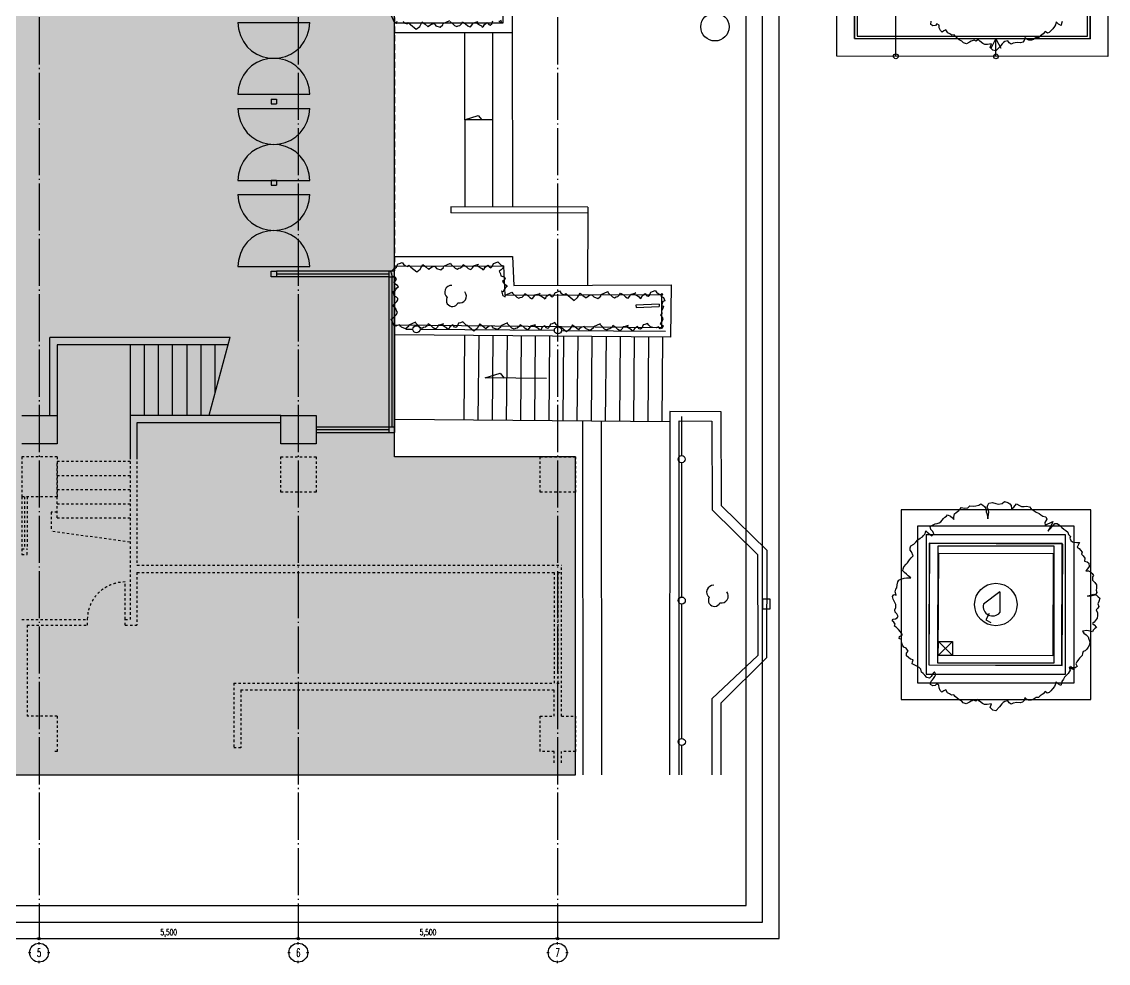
# Model space of a CAD drawing. Header units: millimetres. Extents: x -67913 to 128525, y -54442 to 63422.
# Drawn here: x 98766 to 121818, y -23725 to -3749 of the extents above; entities that cross this region are included whole.
import ezdxf
from ezdxf.enums import TextEntityAlignment as Align

# ---------------------------------------------------------------- set-up
doc = ezdxf.new("R2010")
doc.units = ezdxf.units.MM
doc.header["$LTSCALE"] = 500
doc.header["$PDMODE"] = 35
for name, pattern in [('AXIS', [2.35, 2, -0.15, 0.05, -0.15]), ('DD3', [0.2, 0.1, -0.1]), ('HIDDEN', [0.375, 0.25, -0.125])]:
    doc.linetypes.add(name, pattern=pattern)
doc.layers.get('0').update_dxf_attribs({"plot": 0})
for name, color, linetype in [('020KijnSn', 1, 'AXIS'), ('030KijnSp', 8, 'Continuous'), ('040KijunF', 7, 'Continuous'), ('090Gaikou', 5, 'Continuous'), ('143Solid8', 253, 'Continuous'), ('220Kabe9', 7, 'Continuous'), ('230Kaik9', 7, 'Continuous'), ('330KattA9', 6, 'Continuous')]:
    doc.layers.add(name, color=color, linetype=linetype)
doc.layers.add('HOJO', color=211, linetype='Continuous', plot=False)
doc.styles.add('Dim', font='simplex.shx', dxfattribs={"width": 0.6, "bigfont": 'extfont2.shx'})
doc.styles.get("Standard").update_dxf_attribs({"font": 'simplex.shx', "width": 0.7, "bigfont": 'extfont2.shx'})
doc.dimstyles.new('PRO1-50', dxfattribs={"dimscale": 50, "dimtxt": 2.5, "dimasz": 1, "dimexe": 0.5, "dimexo": 0.5, "dimgap": 0.8, "dimtad": 1, "dimdec": 3, "dimdsep": 46, "dimlunit": 6, "dimtxsty": 'Dim', "dimblk": 'ORIGIN', "dimcen": 0, "dimadec": 3, "dimazin": 2, "dimtfac": 1, "dimtdec": 3, "dimtix": 1, "dimtmove": 2, "dimatfit": 3, "dimldrblk": 'ORIGIN', "dimfxl": 0, "dimarcsym": 0})

# ---------------------------------------------------------------- blocks, each defined once
blk = doc.blocks.new('通り芯記号')
at = {"layer": '040KijunF'}
for p, q in [((-4.5, 0), (-3.5, 0)), ((0, 3.5), (0, 4.5)), ((3.5, 0), (4.5, 0)), ((0, -4.5), (0, -3.5))]:
    blk.add_line(p, q, dxfattribs=at)
blk.add_circle((0, 0), 4, dxfattribs=at)
at = {"layer": '040KijunF', "width": 0.6}
blk.add_attdef('通り芯符号', text='', height=3.5, dxfattribs=at).set_placement((0, 0), align=Align.MIDDLE)
blk = doc.blocks.new('_Origin')
at = {"color": 0, "linetype": 'ByBlock', "lineweight": -2}
blk.add_line((0, 0), (-1, 0), dxfattribs=at)
blk.add_circle((0, 0), 0.5, dxfattribs=at)
blk = doc.blocks.new('*D741')
at = {"layer": '030KijnSp', "color": 0, "lineweight": -2, "transparency": 16777216}
blk.add_line((93685, -23200), (99085, -23200), dxfattribs=at)
at = {"layer": 'Defpoints', "color": 0, "transparency": 16777216}
for p in [(93635, -23200), (99135, -23200), (99135, -23200)]:
    blk.add_point(p, dxfattribs=at)
at = {"layer": '030KijnSp', "color": 0, "lineweight": -2, "transparency": 16777216, "xscale": 50, "yscale": 50, "zscale": 50, "rotation": 180}
blk.add_blockref('_Origin', (93635, -23200), dxfattribs=at)
at = {"layer": '030KijnSp', "color": 0, "lineweight": -2, "transparency": 16777216, "xscale": 50, "yscale": 50, "zscale": 50}
blk.add_blockref('_Origin', (99135, -23200), dxfattribs=at)
at = {"layer": '030KijnSp', "color": 0, "transparency": 16777216, "insert": (96385, -23086), "char_height": 125, "attachment_point": 5, "style": 'Dim'}
blk.add_mtext('5,500', dxfattribs=at)
blk = doc.blocks.new('*D742')
at = {"layer": '030KijnSp', "color": 0, "lineweight": -2, "transparency": 16777216}
blk.add_line((99185, -23200), (104585, -23200), dxfattribs=at)
at = {"layer": 'Defpoints', "color": 0, "transparency": 16777216}
for p in [(99135, -23200), (104635, -23200), (104635, -23200)]:
    blk.add_point(p, dxfattribs=at)
at = {"layer": '030KijnSp', "color": 0, "lineweight": -2, "transparency": 16777216, "xscale": 50, "yscale": 50, "zscale": 50, "rotation": 180}
blk.add_blockref('_Origin', (99135, -23200), dxfattribs=at)
at = {"layer": '030KijnSp', "color": 0, "lineweight": -2, "transparency": 16777216, "xscale": 50, "yscale": 50, "zscale": 50}
blk.add_blockref('_Origin', (104635, -23200), dxfattribs=at)
at = {"layer": '030KijnSp', "color": 0, "transparency": 16777216, "insert": (101885, -23086), "char_height": 125, "attachment_point": 5, "style": 'Dim'}
blk.add_mtext('5,500', dxfattribs=at)
blk = doc.blocks.new('*D743')
at = {"layer": '030KijnSp', "color": 0, "lineweight": -2, "transparency": 16777216}
blk.add_line((104685, -23200), (110085, -23200), dxfattribs=at)
at = {"layer": 'Defpoints', "color": 0, "transparency": 16777216}
for p in [(104635, -23200), (110135, -23200), (110135, -23200)]:
    blk.add_point(p, dxfattribs=at)
at = {"layer": '030KijnSp', "color": 0, "lineweight": -2, "transparency": 16777216, "xscale": 50, "yscale": 50, "zscale": 50, "rotation": 180}
blk.add_blockref('_Origin', (104635, -23200), dxfattribs=at)
at = {"layer": '030KijnSp', "color": 0, "lineweight": -2, "transparency": 16777216, "xscale": 50, "yscale": 50, "zscale": 50}
blk.add_blockref('_Origin', (110135, -23200), dxfattribs=at)
at = {"layer": '030KijnSp', "color": 0, "transparency": 16777216, "insert": (107385, -23086), "char_height": 125, "attachment_point": 5, "style": 'Dim'}
blk.add_mtext('5,500', dxfattribs=at)

msp = doc.modelspace()

# ---------------------------------------------------------------- hatches: boundary and pattern name
at = {"layer": '143Solid8'}
msp.add_hatch(color=254, dxfattribs=at).paths.add_polyline_path([(82259.6088, 275), (82259.6088, -5069.8575), (82174.3863, -5197.6915), (82175.7285, -5198.5175), (81434.2303, -6310.758), (81408.8337, -6355.2134), (81472.3415, -6450.4784), (82178.7577, -7510.1023), (82259.6088, -7631.3793), (82259.6088, -11436.0199), (82488.4472, -11436.0199), (82488.4472, -12102.8779), (76759.8739, -12102.8779), (76759.8739, -19728.7338), (110515.681, -19728.7338), (110515.5658, -12979.3439), (106673.2587, -12979.3439), (106673.2587, -143.9096), (105009.6088, -143.9096), (105009.6088, 97.433), (99509.6088, 95.636), (99509.6088, 575), (104259.6088, 575), (104259.6088, 275), (105009.6088, 275), (105009.6088, 1025), (104259.6088, 1025), (104259.6088, 725), (99509.6088, 725), (99509.6088, 1025), (99234.6088, 1025), (99234.6088, 2600), (111017.4359, 2600), (111017.4359, 5550), (110384.6088, 5550), (110384.6088, 5750), (110584.6088, 5750), (110584.6088, 6550), (110384.6088, 6550), (110384.6088, 6750), (111017.4359, 6750), (111017.4359, 11050), (110384.6088, 11050), (110384.6088, 11250), (110584.6088, 11250), (110584.6088, 12050), (110384.6088, 12050), (110384.6088, 12250), (111017.4359, 12250), (111017.4359, 12890.9266), (110284.6088, 12891.0919), (110284.6088, 12990), (110134.6088, 12990), (110134.6088, 12250), (109884.6088, 12250), (109884.6088, 12050), (109684.6088, 12050), (109684.6088, 11250), (109884.6088, 11250), (109884.6088, 11050), (110134.6088, 11050), (110134.6088, 10325), (109884.6088, 10325), (109884.6088, 10225), (110134.6088, 10225), (110134.6088, 7575), (109884.6088, 7575), (109884.6088, 7475), (110134.6088, 7475), (110134.6088, 6750), (109884.6088, 6750), (109884.6088, 6550), (109684.6088, 6550), (109684.6088, 5750), (109884.6088, 5750), (109884.6088, 5550), (110134.6088, 5550), (110134.6088, 3535), (109384.6088, 3535), (109384.6088, 3685), (109284.6088, 3685), (109284.6088, 3535), (106234.6088, 3535), (106234.6088, 3685), (106134.6088, 3685), (106134.6088, 3535), (105334.6088, 3535), (105334.6088, 3685), (105234.6088, 3685), (105234.6088, 3535), (104034.6088, 3535), (104034.6088, 3685), (103934.6088, 3685), (103934.6088, 3535), (103134.6088, 3535), (103134.6088, 3685), (103034.6088, 3685), (103034.6088, 3535), (100134.6088, 3535), (100134.6088, 3685), (100034.6088, 3685), (100034.6088, 3535), (98154.6088, 3535), (98154.6088, 3520), (98139.6088, 3520), (98139.6088, 3400), (98139.6088, 3385), (94759.6088, 3385), (94759.6088, 3535), (86064.6088, 3535), (86064.6088, 1025), (84414.6088, 1025), (84414.6088, 425), (83009.6088, 425), (83009.6088, 1025), (82259.6088, 1025), (82259.6088, 425), (77509.6088, 425), (77509.6088, 1025), (77189.6088, 1025), (77189.6088, 5775), (77659.6088, 5775), (77659.6088, 6525), (77189.6088, 6525), (77189.6088, 11275), (77659.6088, 11275), (77659.6088, 12025), (77189.6088, 12025), (77189.6088, 16775), (77659.6088, 16775), (77659.6088, 17525), (77189.6088, 17525), (77189.6088, 22275), (77659.6088, 22275), (77659.6088, 23025), (77189.6088, 23025), (77189.6088, 27775), (77509.6088, 27775), (77509.6088, 28400), (82259.6088, 28400), (82259.6088, 27775), (83009.6088, 27775), (83009.6088, 28550), (76759.6088, 28550), (76759.6088, 27775), (77014.6088, 27775), (77014.6088, 23025), (76759.6088, 23025), (76759.6088, 22275), (77014.6088, 22275), (77014.6088, 17525), (76759.6088, 17525), (76759.6088, 16775), (77014.6088, 16775), (77014.6088, 12025), (76759.6088, 12025), (76759.6088, 11275), (77014.6088, 11275), (77014.6088, 6525), (76759.6088, 6525), (76759.6088, 5775), (77014.6088, 5774.7849), (77014.6088, 1025), (76759.6088, 1025), (76759.6088, 275)])

# ---------------------------------------------------------------- linework, layer by layer
at = {"layer": '020KijnSn'}
for p, q in [((99134.6088, 37470), (99134.6088, -23200)), ((104634.6088, 37470), (104634.6088, -23200)), ((110134.6088, 37470), (110134.6088, -23200))]:
    msp.add_line(p, q, dxfattribs=at)
at = {"layer": '090Gaikou'}
for p, q in [((108974.3446, -3190.1219), (108973.1337, -3781.2437)), ((109173.9375, -3389.0635), (109172.7245, -3981.1839)), ((108973.1337, -3781.2437), (106672.8697, -3781.9312)), ((109172.7245, -3981.1839), (106672.9294, -3981.9313)), ((108163.1671, -3981.4857), (108164.2711, -7674.2925)), ((108756.1778, -3981.3087), (108757.2822, -7675.6041)), ((109172.7245, -3981.1839), (109175.8973, -7676.53)), ((108157.5261, -5829.73), (108452.1112, -5735.5074)), ((108452.1112, -5735.5074), (108530.6125, -5829.4096)), ((108756.7302, -5829.2155), (108157.5261, -5829.73)), ((107866.7924, -7673.6345), (107866.5047, -7803.6341)), ((110774.4193, -7810.0656), (107866.5047, -7803.6341)), ((110774.707, -7680.066), (107866.7924, -7673.6345)), ((110774.4193, -7810.0656), (110771.0316, -9341.7923)), ((110774.707, -7680.066), (110774.4193, -7810.0656)), ((106680.7536, -8731.1395), (109176.8005, -8728.5447)), ((109176.8005, -8728.5447), (109206.22, -9348.641)), ((106681.3622, -8936.0765), (108986.0916, -8929.1211)), ((108986.0916, -8929.1211), (109015.5233, -9549.4777)), ((109206.22, -9348.641), (112542.2134, -9334.0401)), ((112542.2134, -9334.0401), (112532.2271, -10441.7391)), ((109015.5233, -9549.4777), (112341.3158, -9534.9214)), ((112341.3158, -9534.9214), (112338.1734, -10239.9815)), ((112291.4475, -9741.3935), (111798.4389, -9761.5557)), ((111798.4389, -9761.5557), (111800.4822, -9811.5141)), ((111800.4822, -9811.5141), (112293.4908, -9791.3519)), ((112291.4475, -9741.3935), (112293.4908, -9791.3519)), ((112338.1734, -10239.9815), (106685.2838, -10189.0193)), ((106916.394, -10271.7075), (107066.3898, -10272.8355)), ((107216.3857, -10273.9635), (110066.3049, -10295.3973)), ((110216.3008, -10296.5253), (112424.1217, -10313.1298)), ((112532.2271, -10441.7391), (106683.4808, -10389.0113)), ((108162.4049, -10402.3441), (108146.2178, -12197.8392)), ((108462.3927, -10405.0484), (108446.2056, -12200.5436)), ((108762.3803, -10407.7531), (108746.1937, -12203.2481)), ((109062.3681, -10410.4574), (109046.1815, -12205.9525)), ((109362.3559, -10413.1618), (109346.1691, -12208.6571)), ((109662.344, -10415.8663), (109646.1569, -12211.3615)), ((109962.3316, -10418.5709), (109946.1447, -12214.0658)), ((110262.3194, -10421.2753), (110246.1328, -12216.7703)), ((110562.3072, -10423.9797), (110546.1204, -12219.475)), ((110862.295, -10426.6841), (110846.1082, -12222.1793)), ((111162.2829, -10429.3888), (111146.096, -12224.8837)), ((111462.2707, -10432.0932), (111446.0838, -12227.5881)), ((111762.2585, -10434.7976), (111746.0715, -12230.2927)), ((112062.2463, -10437.5019), (112046.0595, -12232.9972)), ((112362.234, -10440.2066), (112346.0473, -12235.7016)), ((108598.9299, -11304.0999), (108919.6605, -11205.308)), ((108919.6605, -11205.308), (109000.4698, -11307.7199)), ((109896.5724, -11315.7985), (108598.9299, -11304.0999)), ((112516.0404, -12237.2341), (106686.4378, -12184.6787)), ((112516.2147, -12017.8193), (112510.0917, -19728.7351)), ((113603.6521, -12021.9725), (112516.2147, -12017.8193)), ((112767.9997, -12954.2652), (112767.7026, -12124.053)), ((113613.4379, -14018.4787), (113603.6521, -12021.9725)), ((110674.8872, -19728.7351), (110669.6061, -12231.35)), ((111074.8872, -19728.7351), (111069.6059, -12231.0683)), ((112710.8845, -19728.7351), (112717.8329, -12218.5908)), ((112717.8329, -12218.5908), (113404.6264, -12221.2139)), ((113404.6264, -12221.2139), (113413.8488, -14102.8601)), ((112769.0735, -15954.2651), (112768.0534, -13104.2651)), ((114579.388, -14965.9205), (113613.4379, -14018.4787)), ((113413.8488, -14102.8601), (114379.6493, -15050.155)), ((117421.8989, -14101.3506), (117421.0117, -18125.3208)), ((121445.869, -14102.2378), (117421.8989, -14101.3506)), ((121444.9819, -18126.2079), (121445.869, -14102.2378)), ((117771.8217, -14451.4278), (117771.0889, -17775.3979)), ((121095.7919, -14452.1606), (117771.8217, -14451.4278)), ((121095.059, -17776.1308), (121095.7919, -14452.1606)), ((117953.7667, -14633.453), (117953.1141, -17593.4529)), ((120913.7666, -14634.1056), (117953.7667, -14633.453)), ((120913.114, -17594.1055), (120913.7666, -14634.1056)), ((114573.5323, -17237.3453), (114579.388, -14965.9205)), ((118198.7127, -14878.507), (118198.1681, -17348.507)), ((120668.7126, -14879.0516), (118198.7127, -14878.507)), ((120668.1681, -17349.0515), (120668.7126, -14879.0516)), ((114379.6493, -15050.155), (114386.3342, -17196.147)), ((119519.446, -15847.529), (119170.7457, -16109.3173)), ((119519.446, -15847.529), (119519.6564, -16283.5622)), ((112770.1473, -18954.265), (112769.1272, -16104.265)), ((114486.2854, -16210.3651), (114486.8525, -15990.3658)), ((114486.8525, -15990.3658), (114636.852, -15990.7525)), ((114636.852, -15990.7525), (114636.2849, -16210.7519)), ((114636.2849, -16210.7519), (114486.2854, -16210.3651)), ((119292.9276, -16301.113), (119223.2296, -16440.6772)), ((119223.2296, -16440.6772), (119327.9028, -16492.9507)), ((114386.3342, -17196.147), (113406.4474, -18113.2522)), ((113606.4389, -18200.0059), (114573.5323, -17237.3453)), ((118198.1681, -17348.507), (120668.1681, -17349.0515)), ((117953.1141, -17593.4529), (120913.114, -17594.1055)), ((117771.0889, -17775.3979), (121095.059, -17776.1308)), ((113406.4474, -18113.2522), (113406.2905, -19728.7351)), ((113605.225, -19728.7351), (113606.4389, -18200.0059)), ((117421.0117, -18125.3208), (121444.9819, -18126.2079)), ((112770.4246, -19728.7351), (112770.201, -19104.2648))]:
    msp.add_line(p, q, dxfattribs=at)
for points in [[(116059.7171, -4482.6984), (116059.7171, -4482.6984), (116059.9651, -3357.6984), (116434.9651, -3357.7811), (116434.7998, -4107.7811), (121434.7997, -4108.8834), (121442.9558, 32886.1157), (116818.0386, 33262.1353), (116817.956, 32887.1353), (116818.0386, 33262.1353), (121818.0385, 33261.033), (121809.717, -4483.9661), (116059.7171, -4482.6984), (116059.7171, -4482.6984)], [(117533.326, -15255.9676), (117559.3858, -15226.553), (117597.624, -15168.5783), (117636.676, -15124.499), (117675.7604, -15080.3832), (117643.0032, -14998.8597), (117612.7573, -14958.9757), (117616.7401, -14910.0454), (117628.1046, -14867.5898), (117695.7406, -14835.6817), (117734.8249, -14791.5659), (117780.4054, -14740.1177), (117826.8164, -14702.5364), (117874.088, -14678.805), (117900.1478, -14649.3904), (117932.7145, -14612.6313), (117949.7458, -14548.9777), (117979.1495, -14575.0278), (118037.9628, -14627.1335), (118074.7086, -14659.6883), (118113.7822, -14615.5847), (118096.5571, -14560.9963), (118052.4388, -14521.9097), (118041.7373, -14459.9481), (118102.0442, -14421.5034), (118142.7908, -14405.1223), (118190.8688, -14395.2581), (118231.647, -14378.9049), (118265.0442, -14356.0126), (118291.1148, -14326.5859), (118323.6708, -14289.8389), (118349.7198, -14260.4365), (118383.1291, -14237.5331), (118409.1674, -14208.1429), (118473.6327, -14239.0157), (118510.3992, -14271.5888), (118540.6536, -14311.4804), (118544.6125, -14262.5723), (118554.3247, -14192.4125), (118594.2227, -14162.1702), (118647.1621, -14117.22), (118673.2112, -14087.8176), (118699.2818, -14058.3909), (118769.4333, -14068.061), (118838.7473, -14063.9015), (118877.8316, -14019.7857), (118961.8392, -14028.6006), (119009.9462, -14018.7404), (119071.8925, -14008.0536), (119111.817, -13977.7913), (119155.0554, -14003.0325), (119191.8193, -14035.6035), (119222.087, -14075.485), (119226.2662, -14144.8208), (119250.8504, -14205.9291), (119263.2262, -14295.6143), (119278.5821, -14204.2359), (119282.5446, -14155.331), (119271.8575, -14093.3605), (119248.1145, -14046.1069), (119259.4718, -14003.6449), (119284.6964, -13960.381), (119360.5206, -13948.8366), (119431.5003, -13972.3932), (119487.7955, -13982.8966), (119563.6487, -13971.3561), (119616.5678, -13926.4313), (119687.5509, -13949.9474), (119730.8433, -13975.1496), (119761.0679, -14015.0798), (119765.2782, -14084.378), (119811.7133, -14046.7964), (119844.2692, -14010.0494), (119870.3399, -13980.6227), (119934.7969, -14011.5098), (119978.0436, -14036.7366), (120033.5034, -14033.3689), (120081.6128, -14023.5108), (120145.2611, -14040.5287), (120182.8627, -14086.9511), (120226.1226, -14112.1679), (120291.4475, -14156.9115), (120348.5793, -14181.2871), (120385.3336, -14213.8495), (120428.5935, -14239.0663), (120492.231, -14256.0963), (120515.9546, -14303.3546), (120473.3704, -14374.5665), (120476.7117, -14430.0291), (120523.9843, -14406.2769), (120596.8137, -14374.9916), (120640.4881, -14352.1732), (120619.7178, -14408.3928), (120601.0181, -14444.3064), (120575.7936, -14487.5921), (120557.0927, -14523.5046), (120538.3931, -14559.4182), (120570.9598, -14522.6591), (120597.0089, -14493.2567), (120623.0687, -14463.8421), (120655.6246, -14427.0952), (120681.6737, -14397.6927), (120737.1132, -14394.3505), (120781.2314, -14433.437), (120832.6698, -14479.0088), (120876.7881, -14518.0953), (120920.0587, -14543.3), (120956.8179, -14575.8667), (120974.0322, -14630.4673), (121018.1382, -14669.5431), (120999.4471, -14705.4642), (121023.1732, -14752.7246), (121059.9237, -14785.2838), (121151.2906, -14800.6403), (121206.7372, -14797.2827), (121182.3697, -14854.4151), (121157.18, -14897.6665), (121200.4351, -14922.879), (121230.6763, -14962.7805), (121260.9082, -15002.7172), (121249.5653, -15045.1484), (121286.3122, -15077.7044), (121317.3937, -15131.4813), (121314.2355, -15194.2949), (121370.5368, -15204.8037), (121407.285, -15237.3607), (121411.481, -15306.6898), (121379.7448, -15357.3157), (121340.6928, -15401.395), (121396.1394, -15398.0373), (121439.4018, -15423.2563), (121476.1609, -15455.823), (121506.4167, -15495.7375), (121480.3677, -15525.1399), (121484.5384, -15594.4682), (121529.4941, -15647.3842), (121567.0849, -15693.8188), (121571.2677, -15763.1579), (121559.9187, -15805.5838), (121577.1462, -15860.1744), (121538.9236, -15918.1412), (121442.7087, -15937.8825), (121379.885, -15934.7479), (121509.5103, -15892.0825), (121559.2616, -15909.9845), (121603.3677, -15949.0602), (121640.128, -15981.628), (121616.5908, -16052.6054), (121598.7505, -16102.368), (121615.9697, -16156.9729), (121597.2594, -16192.9205), (121564.725, -16229.6431), (121589.2649, -16290.799), (121592.611, -16346.244), (121582.1105, -16402.5309), (121517.8173, -16489.9246), (121484.4211, -16512.7961), (121521.1803, -16545.3628), (121566.1372, -16598.28), (121532.7111, -16621.1901), (121500.1444, -16657.9493), (121481.4616, -16693.8561), (121431.6805, -16676.0146), (121361.523, -16666.3391), (121271.8149, -16678.7359), (121302.0669, -16718.6252), (121346.1803, -16757.7074), (121390.2791, -16796.7767), (121407.509, -16851.3695), (121424.7247, -16905.993), (121421.5665, -16968.8066), (121389.8328, -17019.4346), (121364.6167, -17062.706), (121324.7101, -17092.9407), (121283.9767, -17109.3118), (121272.612, -17151.7455), (121261.2605, -17194.1693), (121235.2114, -17223.5717), (121209.1731, -17252.9619), (121183.1133, -17282.3765), (121151.382, -17333.0067), (121132.6931, -17368.9082), (121157.2618, -17430.0461), (121117.3409, -17460.2898), (121054.5136, -17457.1519), (121017.763, -17424.5928), (121054.5136, -17457.1519), (121098.6245, -17496.232), (121034.9822, -17479.1977), (120990.887, -17440.1316), (121008.9654, -17508.5636), (120990.2611, -17544.4948), (120964.212, -17573.8972), (120925.1276, -17618.013), (120892.5501, -17654.7843), (120867.3615, -17698.0148), (120835.6109, -17748.6497), (120824.2728, -17791.0852), (120812.931, -17833.5176), (120762.3156, -17801.7842), (120710.865, -17756.2016), (120693.8264, -17819.8488), (120675.1351, -17855.7481), (120636.0507, -17899.8639), (120596.9879, -17943.9554), (120564.4104, -17980.7266), (120523.6638, -17997.1077), (120479.5504, -17958.0255), (120433.9592, -18009.4859), (120373.6916, -18047.9155), (120341.1411, -18084.6564), (120285.6787, -18088.0196), (120225.3915, -18126.447), (120184.6194, -18142.8251), (120129.179, -18146.1905), (120085.9255, -18120.9664), (120049.1567, -18088.391), (120032.1439, -18152.0286), (119999.5686, -18188.7974), (119951.4544, -18198.6708), (119881.3055, -18189.0051), (119798.9765, -18207.8721), (119758.224, -18224.2502), (119714.9457, -18199.054), (119684.7191, -18159.1286), (119622.7487, -18169.8548), (119589.3455, -18192.744), (119563.2867, -18222.1574), (119511.1854, -18280.9659), (119433.0414, -18369.1695), (119369.3945, -18352.1355), (119310.5884, -18300.0363), (119340.644, -18221.6964), (119250.952, -18234.0726), (119195.4933, -18237.4218), (119152.2139, -18212.2246), (119086.9111, -18167.4658), (119056.6548, -18127.564), (119010.2287, -18165.1429), (118966.9567, -18139.9348), (118905.8388, -18164.5127), (118872.4408, -18187.3913), (118804.7707, -18219.3256), (118741.1396, -18202.3056), (118710.9094, -18162.3769), (118653.7791, -18137.9897), (118609.6731, -18098.914), (118572.9261, -18066.358), (118542.6684, -18026.4701), (118494.5643, -18036.3198), (118451.3205, -18011.1044), (118408.0412, -17985.8899), (118369.6064, -17925.6135), (118328.8614, -17941.983), (118288.9453, -17972.2309), (118252.1862, -17939.6642), (118227.6026, -17878.5479), (118224.2676, -17823.0757), (118181.019, -17797.8559), (118148.4436, -17834.6248), (118092.9864, -17837.9773), (118049.7082, -17812.7639), (118059.3902, -17742.5991), (118085.4489, -17713.1857), (118111.4829, -17683.8003), (118136.7062, -17640.5331), (118161.9062, -17597.2627), (118130.8208, -17543.4975), (118104.7858, -17572.8841), (118078.7281, -17602.2962), (118060.0323, -17638.2177), (118027.4732, -17674.9683), (117971.1829, -17664.4519), (117926.2193, -17611.5374), (117889.4662, -17578.9761), (117852.7096, -17546.4116), (117842.0166, -17484.4207), (117805.2611, -17451.8572), (117754.6571, -17420.1208), (117697.5068, -17395.7636), (117654.2359, -17370.5739), (117665.5948, -17328.1198), (117676.9498, -17285.6971), (117620.6632, -17275.1839), (117539.7968, -17203.5404), (117536.4482, -17148.0909), (117575.5239, -17103.9848), (117529.7286, -17037.1852), (117479.9648, -17019.3243), (117449.7221, -16979.3998), (117431.6552, -16910.928), (117428.2966, -16855.4849), (117378.5241, -16837.6141), (117389.8716, -16795.1998), (117450.1676, -16756.7477), (117411.7331, -16696.4563), (117366.794, -16643.5289), (117322.683, -16604.4489), (117285.93, -16571.8875), (117297.2985, -16529.4593), (117267.0301, -16489.5468), (117230.277, -16456.9854), (117256.3272, -16427.5818), (117304.429, -16417.7127), (117337.8408, -16394.8137), (117363.8909, -16365.4101), (117332.8091, -16311.6481), (117296.0452, -16279.0771), (117292.6879, -16223.6178), (117310.558, -16173.8534), (117313.7004, -16111.0259), (117282.6285, -16057.2552), (117251.5677, -16003.4793), (117240.8575, -15941.5079), (117266.0671, -15898.2611), (117315.8213, -15916.1157), (117297.7739, -15847.6438), (117308.3132, -15791.3522), (117334.3719, -15761.9388), (117337.498, -15699.1272), (117354.5243, -15635.5038), (117373.2288, -15599.5749), (117420.4966, -15575.8381), (117488.9808, -15557.7864), (117537.0828, -15547.9196), (117627.5979, -15549.4014), (117576.151, -15503.822), (117539.3858, -15471.2499), (117495.2919, -15432.185), (117458.5206, -15399.6075), (117469.8511, -15357.2173), (117481.2171, -15314.7846)], [(118010.9885, -17395.7484), (120836.0854, -17401.1641), (120841.0331, -14820.2048), (118015.9362, -14814.7891)], [(120852.4102, -14833.6738), (118021.9769, -14821.5917), (118010.9885, -17395.7484), (120841.422, -17407.8307)], [(120651.5584, -15032.8185), (120642.302, -17201.239), (118211.8424, -17196.1672), (118221.1216, -15022.4435)]]:
    msp.add_lwpolyline(points, close=True, dxfattribs=at)
for points in [[(121442.9558, 32886.1157), (121434.7997, -4108.8834), (116434.7998, -4107.7811), (116434.9651, -3357.7811)], [(116489.9651, -3357.7932), (116489.8119, -4052.7932), (121379.8118, -4053.8713), (121387.9437, 32831.1278), (116817.9438, 32832.1353)], [(117311.0045, -4482.9744), (117311.3352, -2982.9745)], [(106602.5531, -3619.1374), (106665.51, -3759.1371), (106698.7077, -3764.9588), (106714.8931, -3786.241), (106732.8952, -3740.2388)], [(106855.859, -3743.6481), (106892.2005, -3777.7744), (106941.3127, -3792.0385), (106961.5622, -3764.0542), (107011.8802, -3805.0509), (107137.5008, -3907.4005), (107209.4274, -3847.379), (107262.5057, -3751.9728), (107296.2212, -3779.0862), (107323.7971, -3801.2622), (107392.1947, -3856.2663), (107406.7465, -3837.6056), (107462.9325, -3799.5723), (107513.8037, -3787.4102), (107534.5008, -3811.4073), (107554.4849, -3834.5778), (107642.2953, -3865.5536), (107703.2897, -3817.9863), (107708.7078, -3784.7204), (107847.9325, -3720.0678)], [(107859.3136, -3744.5761), (107947.7824, -3829.7624), (107994.7363, -3851.8984), (108024.8454, -3833.0241), (108060.7758, -3825.3757), (108098.7903, -3791.8489), (108120.494, -3753.725), (108183.7497, -3790.817), (108227.3639, -3834.8003), (108260.5629, -3853.1108), (108284.7425, -3858.2367), (108313.907, -3824.0782), (108341.6464, -3778.5859), (108360.0822, -3772.9948), (108444.7423, -3747.32), (108413.2323, -3775.5886), (108480.0265, -3813.4351), (108517.1891, -3834.4919), (108537.2928, -3864.4953), (108565.3881, -3845.6701), (108582.5728, -3807.1536), (108612.6853, -3785.607), (108641.9857, -3764.6414), (108677.0305, -3811.0423), (108706.7009, -3820.5405), (108737.4246, -3796.0854), (108763.5036, -3729.4439)], [(108886.4674, -3732.8531), (108922.8089, -3766.9794), (108949.606, -3774.7624), (108932.8081, -3716.8497)], [(120838.698, -3745.8134), (120827.3599, -3788.2489), (120816.0182, -3830.6813), (120765.4028, -3798.9479), (120713.9522, -3753.3653), (120696.9136, -3817.0125), (120678.2222, -3852.9118), (120639.1379, -3897.0276), (120600.075, -3941.119), (120567.4975, -3977.8903), (120526.7509, -3994.2714), (120482.6376, -3955.1892), (120437.0463, -4006.6495), (120376.7788, -4045.0792), (120344.2283, -4081.8201), (120288.7659, -4085.1833), (120228.4787, -4123.6107), (120187.7065, -4139.9888), (120132.2661, -4143.3542), (120089.0127, -4118.1301), (120052.2438, -4085.5547), (120035.2311, -4149.1923), (120002.6558, -4185.9611), (119954.5415, -4195.8345), (119884.3926, -4186.1688), (119802.0637, -4205.0358), (119761.3111, -4221.4139), (119718.0329, -4196.2177), (119687.8063, -4156.2923), (119625.8358, -4167.0185), (119592.4326, -4189.9077), (119566.3739, -4219.3211), (119514.2725, -4278.1296), (119436.1286, -4366.3332), (119372.4817, -4349.2992), (119313.6756, -4297.2), (119343.7312, -4218.8601), (119254.0391, -4231.2363), (119198.5805, -4234.5855), (119155.3011, -4209.3883), (119089.9982, -4164.6295), (119059.742, -4124.7277), (119013.3159, -4162.3066), (118970.0438, -4137.0985), (118908.926, -4161.6764), (118875.5279, -4184.555), (118807.8579, -4216.4893), (118744.2268, -4199.4693), (118713.9965, -4159.5406), (118656.8663, -4135.1534), (118612.7602, -4096.0777), (118576.0133, -4063.5217), (118545.7556, -4023.6338), (118497.6514, -4033.4835), (118454.4077, -4008.2681), (118411.1284, -3983.0536), (118372.6936, -3922.7772), (118331.9485, -3939.1467), (118292.0324, -3969.3946), (118255.2733, -3936.8279), (118230.6898, -3875.7116), (118227.3547, -3820.2394), (118184.1061, -3795.0196), (118151.5308, -3831.7885), (118096.0735, -3835.141), (118052.7954, -3809.9276), (118062.4774, -3739.7628)], [(119335.999, -4308.3988), (119436.0871, -4108.4429), (119535.9989, -4308.487)], [(119436.0045, -4483.4429), (119436.0871, -4108.4429)], [(112321.6877, -9535.0018), (112350.9842, -9518.2445), (112361.2902, -9546.3003), (112327.8829, -9573.2901), (112384.6596, -9600.1842), (112384.6596, -9600.1842), (112407.9179, -9672.2406), (112364.7026, -9686.1896), (112339.0458, -9772.1834), (112382.8434, -9785.2507), (112363.5873, -9849.7912), (112338.532, -9887.4513), (112350.0574, -9937.0154), (112316.6731, -9972.888), (112350.7851, -10007.1006), (112365.1966, -10057.3291), (112349.6859, -10108.5468), (112312.2574, -10151.3781), (112373.1893, -10201.5672), (112350.9038, -10249.5267), (112313.7395, -10262.7246), (112274.0246, -10223.3839), (112225.7309, -10246.4165), (112157.9705, -10238.3677), (112109.1283, -10223.205), (112073.419, -10188.4177), (112043.7581, -10151.1246), (111989.3296, -10173.7372), (111950.5384, -10182.7531), (111923.2412, -10248.905), (111892.074, -10272.7923), (111862.5828, -10262.7513), (111828.3952, -10215.7154), (111798.7151, -10236.1399), (111768.2124, -10257.1304), (111750.324, -10295.3252), (111721.888, -10313.6318), (111702.3381, -10283.2646), (111665.5681, -10261.5296), (111599.4794, -10222.4641), (111631.5027, -10194.7783), (111546.3859, -10218.8956), (111527.8506, -10224.1475), (111499.2813, -10269.1233), (111469.495, -10302.7409), (111445.4135, -10297.1723), (111412.5561, -10278.2559), (111369.7561, -10233.4798), (111307.1915, -10195.2336), (111284.7921, -10232.9529), (111246.1689, -10265.7766), (111210.1042, -10272.7646), (111179.6539, -10291.0833), (111133.114, -10268.0896), (111046.2229, -10181.2945), (111035.2934, -10156.5816), (110894.906, -10218.6691), (110888.8786, -10251.83), (110827.0217, -10298.2703), (110739.7944, -10265.6888), (110720.2387, -10242.1555), (110699.9853, -10217.7828), (110648.8996, -10229.0095), (110592.0253, -10266.0056), (110577.1336, -10284.3962), (110509.7566, -10228.1466), (110482.5922, -10205.4684), (110449.3798, -10177.7411), (110394.5601, -10272.1574), (110321.5445, -10330.8492), (110190.9011, -10220.3583), (110142.9738, -10205.4796), (110107.2644, -10170.6923), (110077.6036, -10133.3992), (110023.1751, -10156.0118), (109984.3839, -10165.0277), (109957.0867, -10231.1796), (109925.9195, -10255.0669), (109896.4283, -10245.026), (109862.2407, -10197.99), (109832.5606, -10218.4145), (109802.0578, -10239.405), (109784.1695, -10277.5998), (109755.7335, -10295.9064), (109736.1836, -10265.5392), (109699.4136, -10243.8042), (109633.3249, -10204.7387), (109665.3482, -10177.0529), (109580.2314, -10201.1702), (109561.6961, -10206.4221), (109533.1268, -10251.3979), (109503.3405, -10285.0155), (109479.259, -10279.4469), (109446.4016, -10260.5305), (109403.6016, -10215.7544), (109341.037, -10177.5082), (109318.6376, -10215.2275), (109280.0144, -10248.0512), (109243.9497, -10255.0392), (109213.4994, -10273.3579), (109166.9595, -10250.3642), (109080.0684, -10163.5691), (109069.1389, -10138.8562), (108928.7515, -10200.9437), (108922.7241, -10234.1046), (108860.8672, -10280.545), (108773.6399, -10247.9634), (108754.0842, -10224.4302), (108733.8308, -10200.0574), (108682.7451, -10211.2841), (108625.8708, -10248.2802), (108610.9791, -10266.6708), (108543.6021, -10210.4212), (108516.4377, -10187.743), (108483.2253, -10160.0157), (108428.4056, -10254.432), (108355.39, -10313.1238), (108215.9259, -10195.1729), (108192.4838, -10187.8954), (108156.7745, -10153.1081), (108127.1136, -10115.815), (108072.6851, -10138.4276), (108033.8939, -10147.4436), (108006.5968, -10213.5954), (107975.4296, -10237.4828), (107945.9384, -10227.4418), (107911.7508, -10180.4059), (107882.0707, -10200.8303), (107851.5679, -10221.8209), (107833.6795, -10260.0157), (107805.2436, -10278.3223), (107785.6937, -10247.9551), (107748.9237, -10226.22), (107682.835, -10187.1545), (107714.8583, -10159.4687), (107629.7414, -10183.5861), (107611.2062, -10188.8379), (107582.6369, -10233.8137), (107552.8506, -10267.4314), (107528.7691, -10261.8628), (107495.9116, -10242.9463), (107453.1117, -10198.1702), (107390.5471, -10159.924), (107368.1476, -10197.6433), (107329.5244, -10230.467), (107293.4597, -10237.455), (107263.0095, -10255.7737), (107216.4696, -10232.78), (107129.5785, -10145.985), (107118.649, -10121.272), (106978.2616, -10183.3596), (106972.2341, -10216.5205), (106910.3772, -10262.9608), (106823.15, -10230.3792), (106803.5942, -10206.846), (106783.3409, -10182.4732), (106732.2551, -10193.6999), (106705.8865, -10210.8525), (106701.4816, -10205.0604), (106668.2839, -10199.2387), (106605.327, -10059.239), (106629.9717, -10048.1565), (106716.2263, -9960.7289), (106738.9309, -9914.0472), (106720.4237, -9883.7111), (106713.2122, -9847.6905), (106680.1496, -9809.2716), (106642.2922, -9787.1064), (106680.1496, -9724.3059), (106724.6595, -9681.2291), (106743.3718, -9648.255), (106748.791, -9624.1394), (106714.9892, -9594.5622), (106669.8372, -9566.2723), (106664.4705, -9547.77), (106639.8258, -9462.8043), (106667.7096, -9494.6553), (106706.3646, -9428.3256), (106727.8712, -9391.4216), (106758.1165, -9371.6837), (106739.6339, -9343.3619), (106701.3289, -9325.7107), (106680.1496, -9295.3387), (106659.5415, -9265.7858), (106706.3646, -9231.3071), (106716.2224, -9201.7543), (106692.1423, -9170.7358), (106625.8224, -9143.8494), (106616.5661, -9105.1148), (106593.6164, -9050.8276), (106630.7249, -9020.936), (106665.2901, -8985.0117), (106669, -8972.7942), (106689.0505, -8979.2129), (106719.7742, -8954.7578), (106745.8531, -8888.1163), (106784.4724, -8878.3902), (106838.4769, -8854.7828), (106868.8169, -8891.5255), (106905.1584, -8925.6518), (106954.2707, -8939.916), (106976.0532, -8913.1807), (107024.8382, -8952.9283), (107150.4588, -9055.2779), (107222.3854, -8995.2564), (107275.4636, -8899.8503), (107309.1791, -8926.9636), (107336.7551, -8949.1397), (107405.1526, -9004.1437), (107419.7044, -8985.483), (107475.8904, -8947.4497), (107526.7616, -8935.2876), (107547.4587, -8959.2847), (107567.4429, -8982.4552), (107655.2532, -9013.4311), (107716.2477, -8965.8637), (107721.6658, -8932.5978), (107860.8905, -8867.9452), (107872.2715, -8892.4535), (107960.7403, -8977.6398), (108007.6942, -8999.7758), (108037.8033, -8980.9015), (108073.7337, -8973.2531), (108111.7483, -8939.7263), (108133.452, -8901.6024), (108196.7077, -8938.6944), (108240.3219, -8982.6777), (108273.5208, -9000.9882), (108297.7005, -9006.1141), (108326.865, -8971.9556), (108354.6043, -8926.4633), (108373.0401, -8920.8723), (108457.7002, -8895.1974), (108426.1902, -8923.4661), (108492.9845, -8961.3126), (108530.1471, -8982.3694), (108550.2508, -9012.3728), (108578.3461, -8993.5476), (108595.5307, -8955.031), (108625.6433, -8933.4844), (108654.9436, -8912.5189), (108689.9885, -8958.9197), (108719.6589, -8968.4179), (108750.3826, -8943.9628), (108776.4615, -8877.3213), (108815.0808, -8867.5952), (108869.0853, -8843.9878), (108899.4254, -8880.7305), (108935.7669, -8914.8569), (108984.8791, -8929.121), (108970.0195, -8978.0563), (108935.4543, -9013.9807), (108898.3458, -9043.8722), (108921.2955, -9098.1595), (108930.5519, -9136.894), (108996.8717, -9163.7804), (109020.9519, -9194.7989), (109011.094, -9224.3518), (108964.271, -9258.8304), (108984.8791, -9288.3833), (109006.0584, -9318.7553), (109044.3634, -9336.4065), (109062.846, -9364.7284), (109032.6006, -9384.4662), (109011.094, -9421.3703), (108972.439, -9487.7), (108944.5552, -9455.8489), (108969.1999, -9540.8146), (108974.5666, -9559.317), (109021.4463, -9588.6893), (109027.866, -9549.2737), (109167.0907, -9484.621), (109178.4718, -9509.1293), (109266.9406, -9594.3157), (109313.8945, -9616.4516), (109344.0036, -9597.5774), (109379.934, -9589.9289), (109417.9485, -9556.4022), (109439.6522, -9518.2783), (109502.9079, -9555.3702), (109546.5221, -9599.3536), (109579.7211, -9617.6641), (109603.9007, -9622.7899), (109633.0652, -9588.6315), (109660.8046, -9543.1391), (109679.2404, -9537.5481), (109763.9005, -9511.8733), (109732.3905, -9540.1419), (109799.1847, -9577.9884), (109836.3473, -9599.0452), (109856.451, -9629.0486), (109884.5463, -9610.2234), (109901.731, -9571.7068), (109931.8435, -9550.1602), (109961.1439, -9529.1947), (109996.1887, -9575.5955), (110025.8591, -9585.0937), (110056.5828, -9560.6386), (110082.6618, -9493.9971), (110121.2811, -9484.271), (110175.2855, -9460.6637), (110205.6256, -9497.4064), (110241.9671, -9531.5327), (110291.0793, -9545.7968), (110311.3288, -9517.8124), (110361.6469, -9558.8092), (110487.2674, -9661.1588), (110559.194, -9601.1373), (110612.2723, -9505.7311), (110645.9878, -9532.8445), (110673.5637, -9555.0205), (110741.9613, -9610.0246), (110756.5131, -9591.3639), (110812.6991, -9553.3305), (110863.5703, -9541.1685), (110884.2674, -9565.1656), (110904.2516, -9588.3361), (110992.0619, -9619.3119), (111053.0564, -9571.7446), (111058.4745, -9538.4787), (111197.6991, -9473.826), (111209.0802, -9498.3343), (111297.549, -9583.5207), (111344.5029, -9605.6567), (111374.612, -9586.7824), (111410.5424, -9579.1339), (111448.5569, -9545.6072), (111470.2606, -9507.4833), (111533.5163, -9544.5752), (111577.1305, -9588.5586), (111610.3295, -9606.8691), (111634.5091, -9611.9949), (111663.6736, -9577.8365), (111691.413, -9532.3441), (111709.8488, -9526.7531), (111794.5089, -9501.0783), (111762.9989, -9529.3469), (111829.7931, -9567.1934), (111866.9557, -9588.2502), (111887.0594, -9618.2536), (111915.1547, -9599.4284), (111932.3394, -9560.9119), (111962.4519, -9539.3652), (111991.7523, -9518.3997), (112026.7971, -9564.8005), (112056.4675, -9574.2988), (112087.1913, -9549.8436), (112113.2702, -9483.2021), (112151.8895, -9473.476), (112205.894, -9449.8687), (112236.234, -9486.6114), (112272.5755, -9520.7377), (112321.6877, -9535.0018)], [(118513.1231, -16896.7953), (118512.497, -17196.7946), (118211.8424, -17196.1672), (118213.1258, -16895.5146), (118513.1231, -16896.7953)], [(118513.1231, -16896.7953), (118211.8424, -17196.1672)], [(118213.1258, -16895.5146), (118512.497, -17196.7946)]]:
    msp.add_lwpolyline(points, dxfattribs=at)
for centre, radius in [((113473.355, -3857.1282), 300), ((117311.0045, -4482.9744), 50), ((119436.0045, -4483.4429), 50), ((107141.3876, -10273.3996), 75), ((110141.3028, -10295.9611), 75), ((112768.0267, -13029.2654), 75), ((119433.4404, -16113.7793), 450), ((112769.1006, -16029.265), 75), ((112770.1744, -19029.2648), 75)]:
    msp.add_circle(centre, radius, dxfattribs=at)
for centre, radius, start, end in [((107883.4445, -9486.7102), 143.6961, 86.91095748, 230.74439486), ((107903.5615, -9662.1133), 128.2353, 149.99118376, 336.93400212), ((108055.868, -9572.818), 143.6961, 256.18079101, 40.0142284), ((113441.2282, -15849.4046), 143.6961, 86.91095748, 230.74439486), ((113613.6517, -15935.5124), 143.6961, 256.18079101, 40.0142284), ((113461.3452, -16024.8077), 128.2353, 149.99118376, 336.93400212), ((119364.8036, -16157.1873), 199.875, 166.14297593, 320.78220993)]:
    msp.add_arc(centre, radius, start, end, dxfattribs=at)
at = {"layer": '220Kabe9', "linetype": 'HIDDEN'}
msp.add_line((106673.2135, -3662.3494), (106673.2135, -9041.6943), dxfattribs=at)
at = {"layer": '220Kabe9'}
for p, q in [((99363.205, -12102.9199), (99363.205, -10451.6519)), ((103186.5373, -10451.6487), (99363.2115, -10451.6487)), ((103184.4265, -10451.6487), (102737.8849, -12102.9295)), ((103142.0786, -10604.0739), (99515.6367, -10604.0739)), ((99515.669, -10604.0449), (99515.669, -12706.2409)), ((101065.3244, -10604.0449), (101065.3244, -12979.3342)), ((101363.7853, -10604.0739), (101363.7853, -12102.9199)), ((101662.285, -10604.0739), (101662.285, -12102.9199)), ((101960.7847, -10604.0739), (101960.7847, -12102.9199)), ((102265.6351, -10604.0739), (102265.6351, -12102.9199)), ((102564.1348, -10604.0739), (102564.1348, -12102.9199)), ((102862.6313, -10604.0739), (102862.6313, -11639.2966)), ((98766.1346, -12102.9037), (99515.5592, -12102.9037)), ((104266.2607, -12102.9295), (101065.3373, -12102.9295)), ((104266.1379, -12706.2506), (104266.1379, -12102.9037)), ((104266.1379, -12102.9037), (105015.5625, -12102.9037)), ((105015.5625, -12102.9037), (105015.5625, -12706.2506)), ((101211.4118, -12255.3548), (101211.4118, -12979.3698)), ((104266.2607, -12255.3548), (101211.4118, -12255.3548)), ((99515.5592, -12706.2506), (98766.1411, -12706.2506)), ((105015.5625, -12706.2506), (104266.1379, -12706.2506))]:
    msp.add_line(p, q, dxfattribs=at)
at = {"layer": '220Kabe9', "linetype": 'DD3'}
for p, q in [((99515.6755, -12979.3698), (98766.3284, -12979.3698)), ((98766.3284, -12979.3698), (98766.3284, -13830.4295)), ((99515.6755, -12979.3698), (99515.753, -13830.4295)), ((99515.7465, -13074.638), (101065.3438, -13074.638)), ((99515.7465, -14275.0036), (99515.7465, -13074.638)), ((101065.3632, -12979.3795), (101065.3632, -16428.0027)), ((101211.4118, -12979.3698), (101211.4118, -15278.4659)), ((104266.1412, -13728.7653), (104266.1412, -12979.3439)), ((104266.1412, -12979.3439), (105015.5657, -12979.3439)), ((105015.5657, -12979.3439), (105015.5657, -13728.7653)), ((109766.1413, -13728.7653), (109766.1413, -12979.3439)), ((109766.1413, -12979.3439), (110515.5658, -12979.3439)), ((110515.5658, -12979.3439), (110515.5658, -13728.7653)), ((99515.6884, -13373.1376), (101065.3503, -13373.1376)), ((99515.753, -13830.4295), (98766.3284, -13830.4295)), ((101065.4084, -13678.0042), (99515.753, -13678.0042)), ((105015.5657, -13728.7653), (104266.1444, -13728.7653)), ((110515.5658, -13728.7653), (109766.1445, -13728.7653)), ((99515.6949, -13976.4878), (101065.3567, -13976.4878)), ((99515.7078, -14154.3161), (99388.6857, -14154.3161)), ((99388.6857, -14154.3161), (99388.6857, -14560.7855)), ((99515.7013, -14274.9874), (101065.3632, -14274.9874)), ((101059.2245, -14788.5108), (99388.6857, -14560.7823)), ((101211.4118, -15278.4659), (110217.1728, -15278.4659)), ((101211.4376, -15430.8911), (101211.4376, -16548.6756)), ((101211.4376, -15430.8911), (110064.6539, -15430.8911)), ((110064.6539, -15430.8911), (110064.6539, -17780.7338)), ((110140.8665, -15430.8459), (110140.8665, -17780.7338)), ((110141.0377, -15430.8911), (110217.2503, -15430.8911)), ((110217.1728, -18479.3327), (110217.1728, -15278.4659)), ((98766.322, -16428.0027), (100163.5586, -16428.0027)), ((98880.5779, -16548.6578), (98880.5779, -18479.3779)), ((98880.6425, -16548.6724), (100163.5586, -16548.6724)), ((100163.5521, -16548.674), (100163.5521, -16428.0043)), ((100963.783, -16548.674), (100963.783, -16428.0027)), ((100963.783, -16428.0027), (101065.3632, -16428.0027)), ((100963.7894, -16548.6724), (101211.4829, -16548.6724)), ((103262.7208, -17780.7338), (110064.6539, -17780.7338)), ((103262.7208, -17780.7338), (103262.7208, -19152.5592)), ((103415.1461, -17926.8082), (110064.6862, -17926.8082)), ((103415.1461, -17926.8082), (103415.1461, -19152.5624)), ((110064.7475, -18479.344), (110064.7475, -17926.8034)), ((110115.4763, -17780.7338), (110217.0952, -17780.7338)), ((99515.6819, -18479.3715), (98880.5779, -18479.3715)), ((99515.6755, -18479.3699), (99515.6755, -19228.7944)), ((109766.2479, -19228.7573), (109766.2479, -18479.3327)), ((109766.2479, -18479.3327), (110064.7475, -18479.3327)), ((110217.1728, -18479.3327), (110515.6724, -18479.3327)), ((110515.6724, -18479.3327), (110515.6724, -19228.7573)), ((99515.6755, -19228.7944), (99433.1153, -19228.7944)), ((103415.1461, -19152.5592), (103262.7208, -19152.5592)), ((110064.7475, -19228.7573), (109766.2479, -19228.7573)), ((110064.7475, -19475), (110064.7475, -19228.7573)), ((110217.1728, -19475), (110217.1728, -19228.7654)), ((110515.6724, -19228.7573), (110217.176, -19228.7573))]:
    msp.add_line(p, q, dxfattribs=at)
at = {"layer": '230Kaik9'}
for p, q in [((104055.6088, -5392), (104055.6088, -5492)), ((104055.6088, -5392), (104170.6088, -5392)), ((104055.6088, -5492), (104170.6088, -5492)), ((104170.6088, -5392), (104170.6088, -5492)), ((104055.6088, -7113), (104055.6088, -7213)), ((104055.6088, -7113), (104170.6088, -7113)), ((104170.6088, -7113), (104170.6088, -7213)), ((104055.6088, -7213), (104170.6088, -7213)), ((106552.5874, -9105.228), (104170.9473, -9105.228)), ((106616.0985, -9162.3883), (106616.0985, -12344.2625)), ((105015.6336, -12401.4163), (106552.5874, -12401.4163)), ((106552.5874, -12344.256), (106673.2555, -12344.256)), ((106552.5874, -12344.256), (106552.5874, -12464.9338)), ((106673.2587, -12344.256), (106673.2587, -12464.9338)), ((106552.5874, -12464.9274), (106673.2555, -12464.9274))]:
    msp.add_line(p, q, dxfattribs=at)
at = {"layer": '230Kaik9', "color": 5}
for p, q in [((106552.5874, -9041.717), (104170.9473, -9041.717)), ((106552.5874, -9162.3883), (104170.9473, -9162.3883)), ((106552.5874, -9162.3883), (106552.5874, -12344.256)), ((106673.2587, -9162.3883), (106673.2587, -12344.256)), ((105015.6336, -12344.256), (106552.5874, -12344.256)), ((105015.6336, -12464.9274), (106552.5874, -12464.9274))]:
    msp.add_line(p, q, dxfattribs=at)
at = {"layer": '230Kaik9', "color": 5, "linetype": 'DD3'}
for p, q in [((98766.3284, -13830.4456), (98766.3284, -14929.1309)), ((98880.649, -13830.4295), (98880.649, -14929.1148))]:
    msp.add_line(p, q, dxfattribs=at)
at = {"layer": '230Kaik9', "linetype": 'DD3'}
for p, q in [((98823.3046, -13830.4295), (98823.3046, -14929.1148)), ((98766.3284, -14929.1309), (98766.3284, -15049.8022)), ((98766.3284, -14929.1309), (98880.649, -14929.1309)), ((98880.649, -15049.8281), (98880.649, -14929.1309)), ((98766.3284, -15049.8022), (98880.5327, -15049.8022))]:
    msp.add_line(p, q, dxfattribs=at)
at = {"layer": '230Kaik9'}
for points in [[(104055.6088, -9043.0065), (104170.6088, -9043), (104170.6088, -9163), (104055.6088, -9163.0065), (104055.6088, -9043)], [(106552.5874, -9041.7202), (106552.5874, -9162.3883), (106673.2587, -9162.3883), (106673.2587, -9041.717), (106552.5874, -9041.717)]]:
    msp.add_lwpolyline(points, dxfattribs=at)
at = {"layer": '330KattA9'}
for p, q in [((103351.6641, -3763.9975), (104875.9164, -3763.9975)), ((103351.6641, -5288.2465), (104875.9164, -5288.2465)), ((103351.6641, -5586.7462), (104875.9164, -5586.7462)), ((103351.6641, -7117.346), (104875.9164, -7117.346)), ((103351.6641, -7415.8457), (104875.9164, -7415.8457)), ((103351.6641, -8940.0948), (104875.9164, -8940.0948)), ((103351.6641, -8940.0948), (104875.9164, -8940.0948))]:
    msp.add_line(p, q, dxfattribs=at)
at = {"layer": '330KattA9', "linetype": 'DD3'}
msp.add_line((100963.783, -16428.0027), (100963.783, -15627.7718), dxfattribs=at)
at = {"layer": '330KattA9'}
for points in [[(103351.5995, -3763.9781), (103351.5995, -3763.9781), (103364.3043, -3897.351), (103364.3043, -3897.351), (103527.7352, -4732.6177), (104699.7161, -4732.6177), (104863.1502, -3897.351), (104863.1502, -3897.351), (104875.8518, -3763.9781), (104875.8518, -3763.9781)], [(104875.8485, -5288.2271), (104875.8485, -5288.2271), (104863.147, -5154.8575), (104863.147, -5154.8575), (104699.7161, -4319.5907), (103527.7352, -4319.5907), (103364.301, -5154.8575), (103364.301, -5154.8575), (103351.5995, -5288.2271), (103351.5995, -5288.2271)], [(103351.5995, -5586.7268), (103351.5995, -5586.7268), (103364.3043, -5720.0997), (103364.3043, -5720.0997), (103535.9918, -6561.5072), (104691.4594, -6561.5072), (104863.1502, -5720.0997), (104863.1502, -5720.0997), (104875.8518, -5586.7268), (104875.8518, -5586.7268)], [(104875.8485, -7117.3266), (104875.8485, -7117.3266), (104863.147, -6983.957), (104863.147, -6983.957), (104695.058, -6144.4553), (103532.3933, -6144.4553), (103364.301, -6983.957), (103364.301, -6983.957), (103351.5995, -7117.3266), (103351.5995, -7117.3266)], [(103351.5995, -7415.8263), (103351.5995, -7415.8263), (103364.3043, -7549.1992), (103364.3043, -7549.1992), (103527.7352, -8384.4659), (104699.7161, -8384.4659), (104863.1502, -7549.1992), (104863.1502, -7549.1992), (104875.8518, -7415.8263), (104875.8518, -7415.8263)], [(104875.8485, -8940.0754), (104875.8485, -8940.0754), (104863.147, -8813.0565), (104863.147, -8813.0565), (104708.7125, -7969.5331), (103518.7388, -7969.5331), (103364.301, -8813.0565), (103364.301, -8813.0565), (103351.5995, -8940.0754), (103351.5995, -8940.0754)]]:
    msp.add_open_spline(points, degree=3, knots=[0, 0, 0, 0, 1, 1, 1, 2, 2, 2, 3, 3, 3, 3], dxfattribs=at)
at = {"layer": '330KattA9', "linetype": 'DD3'}
msp.add_open_spline([(100163.3842, -16427.9558), (100163.3842, -16427.9558), (100176.0922, -16288.2322), (100176.0922, -16288.2322), (100244.2581, -15944.5357), (100482.6353, -15711.5595), (100823.8978, -15640.4282), (100823.8978, -15640.4282), (100963.615, -15627.7234), (100963.615, -15627.7234)], degree=3, knots=[0, 0, 0, 0, 1, 1, 1, 2, 2, 2, 3, 3, 3, 3], dxfattribs=at)
at = {"layer": 'HOJO'}
for points in [[(72434.6088, -23200), (114834.6088, -23200), (114834.6088, 37470), (72434.6088, 37470)], [(72784.6088, -22850), (114484.6088, -22850), (114484.6088, 37120), (72784.6088, 37120)], [(73134.6088, -22500), (114134.6088, -22500), (114134.6088, 36770), (73134.6088, 36770)]]:
    msp.add_lwpolyline(points, close=True, dxfattribs=at)
msp.add_lwpolyline([(82259.6088, 275), (82259.6088, -5069.8575), (82174.3863, -5197.6915), (82175.7285, -5198.5175), (81434.2303, -6310.758), (81408.8337, -6355.2134), (81472.3415, -6450.4784), (82178.7577, -7510.1023), (82259.6088, -7631.3793), (82259.6088, -11436.0199), (82488.4472, -11436.0199), (82488.4472, -12102.8779), (76759.8739, -12102.8779), (76759.8739, -19728.7338), (110515.681, -19728.7338), (110515.5658, -12979.3439), (106673.2587, -12979.3439), (106673.2587, -143.9096)], dxfattribs=at)

# ---------------------------------------------------------------- block references
at = {"layer": '040KijunF', "xscale": 50, "yscale": 50, "zscale": 50}
for p, values in [((99134.6088, -23500), {'通り芯符号': '5'}), ((104634.6088, -23500), {'通り芯符号': '6'}), ((110134.6088, -23500), {'通り芯符号': '7'})]:
    msp.add_blockref('通り芯記号', p, dxfattribs=at).add_auto_attribs(values)

# ---------------------------------------------------------------- dimensions: what is measured, and where the dimension line sits
at = {"layer": '030KijnSp'}
for base, p1, p2, picture, middle in [((99134.6088, -23200), (93634.6088, -23200), (99134.6088, -23200), '*D741', (96384.6088, -23085.5952)), ((104634.6088, -23200), (99134.6088, -23200), (104634.6088, -23200), '*D742', (101884.6088, -23085.5952)), ((110134.6088, -23200), (104634.6088, -23200), (110134.6088, -23200), '*D743', (107384.6088, -23085.5952))]:
    dim = msp.add_linear_dim(base=base, p1=p1, p2=p2, dimstyle='PRO1-50', dxfattribs=at)
    dim.commit()
    dim.dimension.update_dxf_attribs({"geometry": picture, "text_midpoint": middle})

doc.saveas('drawing.dxf')
